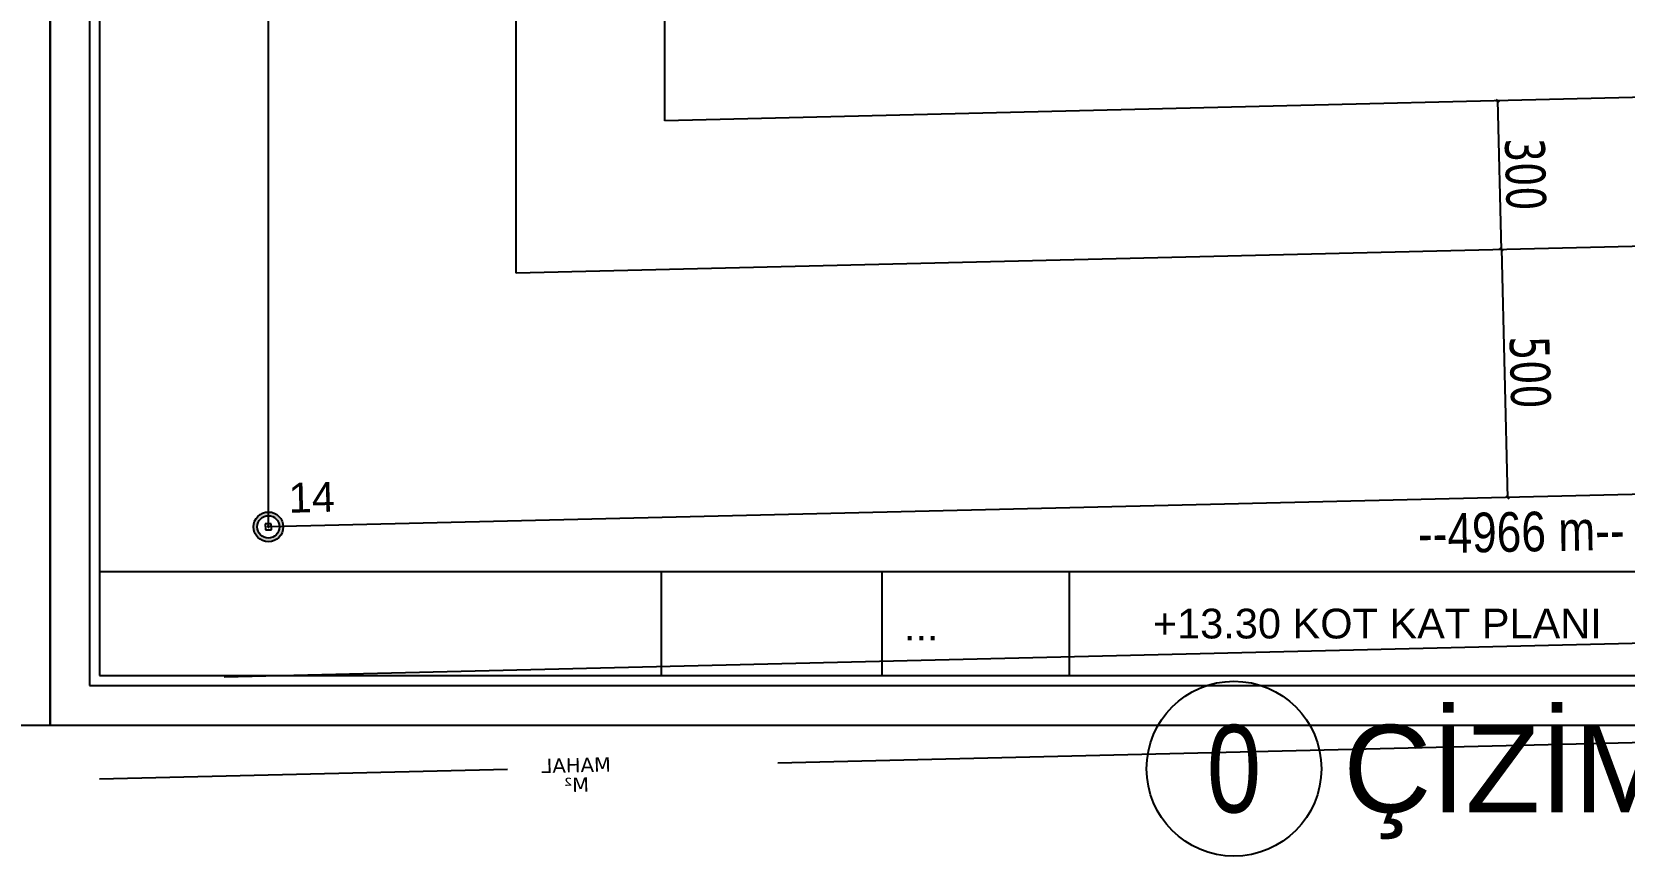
# Model space of a CAD drawing. Header units: millimetres. Extents: x 43168.9 to 43194.6, y -25545.1 to -25543.4.
# Drawn here: x 43177.169 to 43177.811, y -25545.023 to -25544.69 of the extents above; entities that cross this region are included whole.
import ezdxf
from ezdxf.enums import TextEntityAlignment as Align

# ---------------------------------------------------------------- set-up
doc = ezdxf.new("R2010")
doc.units = ezdxf.units.MM
doc.header["$LTSCALE"] = 200
doc.linetypes.add('DASHDOT', pattern=[1, 0.5, -0.25, 0, -0.25])
for name, color, linetype in [('arsasiniri_sgh', 10, 'Continuous'), ('gor-2_sgh', 161, 'Continuous'), ('olcu-uyg_sgh', 193, 'Continuous'), ('pafta_sgh', 11, 'Continuous'), ('sembol_sgh', 8, 'Continuous'), ('yapi-yaklasma_sgh', 41, 'DASHDOT'), ('yazi-mahal_sgh', 12, 'Continuous')]:
    doc.layers.add(name, color=color, linetype=linetype)
doc.styles.add('1-200', font='arial.ttf', dxfattribs={"height": 60})
doc.styles.add('antet', font='arial.ttf')
doc.styles.add('ARIAL', font='arial.ttf')
doc.styles.add('dim', font='VERDANA.TTF', dxfattribs={"width": 0.7})
doc.styles.add('text1', font='VERDANA.TTF')
doc.styles.add('text2', font='arial.ttf')

msp = doc.modelspace()

# ---------------------------------------------------------------- hatches: boundary and pattern name
h = msp.add_hatch(color=256)
edge = h.paths.add_edge_path()
edge.add_arc((43177.264, -25544.89), 0.006, 0, 360)
edge = h.paths.add_edge_path(flags=16)
edge.add_arc((43177.264, -25544.89), 0.0045, 0, 360)

# ---------------------------------------------------------------- linework, layer by layer
at = {"color": 0, "linetype": 'ByBlock', "lineweight": -2}
for p, q in [((43177.7608, -25544.71873), (43177.75957, -25544.71756)), ((43177.7608, -25544.71873), (43177.75957, -25544.71756)), ((43177.76223, -25544.77871), (43177.761, -25544.77754)), ((43177.761, -25544.77754), (43177.76223, -25544.77871)), ((43177.76223, -25544.77871), (43177.761, -25544.77754)), ((43177.761, -25544.77754), (43177.76223, -25544.77871)), ((43177.76338, -25544.87751), (43177.76461, -25544.87868)), ((43177.76338, -25544.87751), (43177.76461, -25544.87868)), ((43177.26517, -25544.88877), (43177.26277, -25544.88883)), ((43177.26277, -25544.88883), (43177.26283, -25544.89123)), ((43177.26283, -25544.89123), (43177.26523, -25544.89117)), ((43177.26443, -25544.89041), (43177.26357, -25544.88959)), ((43177.26441, -25544.88957), (43177.26359, -25544.89043)), ((43177.26523, -25544.89117), (43177.26517, -25544.88877))]:
    msp.add_line(p, q, dxfattribs=at)
at = {"color": 0, "linetype": 'Continuous', "lineweight": -2}
for radius in [0.006, 0.0045]:
    msp.add_circle((43177.264, -25544.89), radius, dxfattribs=at)
msp.add_circle((43177.65368, -25544.98753), 0.03528)
at = {"layer": 'arsasiniri_sgh', "color": 14}
for p, q in [((43177.264, -25544.89), (43177.264, -25543.58847)), ((43178.25697, -25544.86636), (43177.264, -25544.89))]:
    msp.add_line(p, q, dxfattribs=at)
at = {"layer": 'gor-2_sgh'}
msp.add_line((43177.24613, -25544.95044), (43178.33588, -25544.9245), dxfattribs=at)
at = {"layer": 'olcu-uyg_sgh'}
for p, q in [((43177.76018, -25544.71814), (43177.75918, -25544.71817)), ((43177.76018, -25544.71814), (43177.75918, -25544.71817)), ((43177.76162, -25544.77837), (43177.76018, -25544.71789)), ((43177.76162, -25544.77837), (43177.76018, -25544.71789)), ((43177.76161, -25544.77812), (43177.76061, -25544.77815)), ((43177.76161, -25544.77812), (43177.76061, -25544.77815)), ((43177.76161, -25544.77812), (43177.76061, -25544.77815)), ((43177.76161, -25544.77812), (43177.76061, -25544.77815)), ((43177.76161, -25544.77787), (43177.764, -25544.87835)), ((43177.76161, -25544.77787), (43177.764, -25544.87835)), ((43177.76399, -25544.8781), (43177.76499, -25544.87807)), ((43177.76399, -25544.8781), (43177.76499, -25544.87807))]:
    msp.add_line(p, q, dxfattribs=at)
at = {"layer": 'pafta_sgh'}
for p, q in [((43177.17588, -25543.51), (43177.17588, -25544.97)), ((43177.17588, -25544.97), (43177.17588, -25543.51)), ((43177.19188, -25543.526), (43177.19188, -25544.954)), ((43177.19588, -25543.53), (43177.19588, -25544.95)), ((43177.19588, -25544.908), (43178.33588, -25544.908)), ((43177.42251, -25544.908), (43177.42251, -25544.95)), ((43177.51154, -25544.908), (43177.51154, -25544.95)), ((43177.58723, -25544.908), (43177.58723, -25544.95)), ((43177.19588, -25544.95), (43178.33588, -25544.95)), ((43177.19188, -25544.954), (43178.33988, -25544.954)), ((43175.99588, -25544.97), (43177.17588, -25544.97)), ((43177.17588, -25544.97), (43178.35588, -25544.97))]:
    msp.add_line(p, q, dxfattribs=at)
at = {"layer": 'yapi-yaklasma_sgh'}
for p, q in [((43177.364, -25544.78759), (43177.364, -25543.79476)), ((43177.364, -25544.78759), (43177.364, -25543.79476)), ((43177.424, -25544.72615), (43177.424, -25543.79832)), ((43177.424, -25544.72615), (43177.424, -25543.79832)), ((43178.10013, -25544.71005), (43177.424, -25544.72615)), ((43178.10013, -25544.71005), (43177.424, -25544.72615)), ((43178.15894, -25544.76867), (43177.364, -25544.78759)), ((43178.15894, -25544.76867), (43177.364, -25544.78759))]:
    msp.add_line(p, q, dxfattribs=at)
at = {"layer": 'yapi-yaklasma_sgh', "color": 40}
for p, q in [((43177.46957, -25544.98513), (43178.14437, -25544.96907)), ((43177.19588, -25544.99165), (43177.36044, -25544.98773))]:
    msp.add_line(p, q, dxfattribs=at)

# ---------------------------------------------------------------- texts
at = {"style": 'ARIAL'}
msp.add_attdef('ÇİZİMADI', text='ÇİZİM ADI', height=0.03528, rotation=0.00903, dxfattribs=at).set_placement((43177.69778, -25544.98752), align=Align.MIDDLE_LEFT)
at = {"style": 'ARIAL', "width": 0.8}
msp.add_attdef('0', text='00', height=0.03528, rotation=0.00903, dxfattribs=at).set_placement((43177.65368, -25544.98753), align=Align.MIDDLE)
at = {"color": 7, "style": 'text1', "text_generation_flag": 4}
for tag, text, height, p in [('MAHAL', '', 0.00577, (43177.38821, -25544.9861)), ('M²', 'm²', 0.005769, (43177.3884, -25544.994))]:
    msp.add_attdef(tag, text=text, height=height, rotation=181.36382, dxfattribs=at).set_placement(p, align=Align.MIDDLE)
at = {"layer": 'olcu-uyg_sgh', "color": 2, "style": 'dim', "width": 0.7}
for s, p in [('300', (43177.76304, -25544.73327)), ('300', (43177.76304, -25544.73327)), ('500', (43177.76494, -25544.81317)), ('500', (43177.76494, -25544.81317))]:
    msp.add_text(s, height=0.016, rotation=271.36382, dxfattribs=at).set_placement(p)
at = {"layer": 'pafta_sgh', "style": 'antet'}
for s, p in [('+13.30 KOT KAT PLANI', (43177.62092, -25544.935)), ('...', (43177.52047, -25544.93582))]:
    msp.add_text(s, height=0.012, dxfattribs=at).set_placement(p)
at = {"layer": 'sembol_sgh', "color": 1, "ltscale": 50, "style": '1-200'}
msp.add_text('14', height=0.012, rotation=1.36382, dxfattribs=at).set_placement((43177.27233, -25544.8843))
at = {"layer": 'yazi-mahal_sgh', "style": 'text2', "width": 0.8}
msp.add_text('--4966 m--', height=0.016, rotation=1.00034, dxfattribs=at).set_placement((43177.72802, -25544.90069))

doc.saveas('drawing.dxf')
